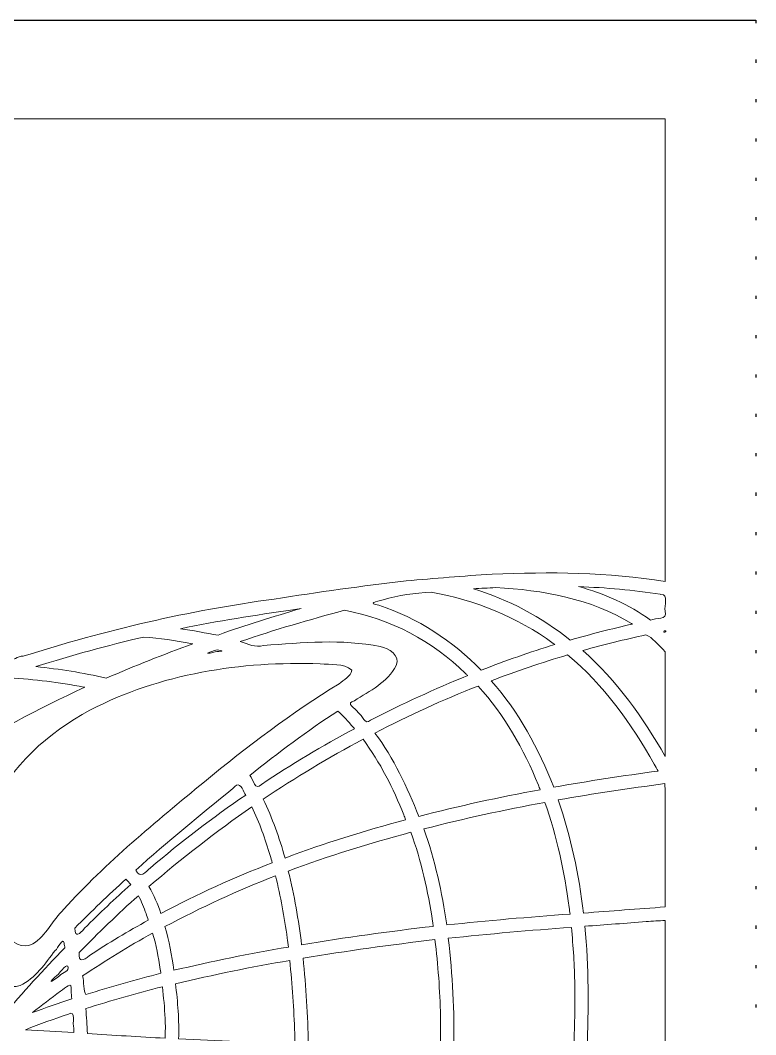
# Model space of a CAD drawing. Header units: millimetres. Extents: x -143 to 122, y -77 to 97.
# Drawn here: x -74.5 to -10.3, y 8.5 to 97.1 of the extents above; entities that cross this region are included whole.
import ezdxf
from ezdxf.lldxf.tags import DXFTag

# ---------------------------------------------------------------- set-up
doc = ezdxf.new("R2010")
doc.units = ezdxf.units.MM
doc.header["$MEASUREMENT"] = 0
doc.layers.add('Capa 1', color=7, linetype='Continuous')
tags = doc.linetypes.add('New Line1', pattern=[43299213.0, 3330708.7, -39968504.3]).pattern_tags.tags
tags[6:7] = [DXFTag(74, 4), DXFTag(75, 0), DXFTag(340, '0'), DXFTag(46, 1.0), DXFTag(50, 0.0), DXFTag(44, 0.0), DXFTag(45, 0.0)]
tags[4:5] = [DXFTag(74, 4), DXFTag(75, 0), DXFTag(340, '0'), DXFTag(46, 1.0), DXFTag(50, 0.0), DXFTag(44, 0.0), DXFTag(45, 0.0)]
tags = doc.linetypes.add('New Line10', pattern=[43299213.0, 3330708.7, -39968504.3]).pattern_tags.tags
tags[6:7] = [DXFTag(74, 4), DXFTag(75, 0), DXFTag(340, '0'), DXFTag(46, 1.0), DXFTag(50, 0.0), DXFTag(44, 0.0), DXFTag(45, 0.0)]
tags[4:5] = [DXFTag(74, 4), DXFTag(75, 0), DXFTag(340, '0'), DXFTag(46, 1.0), DXFTag(50, 0.0), DXFTag(44, 0.0), DXFTag(45, 0.0)]
tags = doc.linetypes.add('New Line11', pattern=[43299213.0, 3330708.7, -39968504.3]).pattern_tags.tags
tags[6:7] = [DXFTag(74, 4), DXFTag(75, 0), DXFTag(340, '0'), DXFTag(46, 1.0), DXFTag(50, 0.0), DXFTag(44, 0.0), DXFTag(45, 0.0)]
tags[4:5] = [DXFTag(74, 4), DXFTag(75, 0), DXFTag(340, '0'), DXFTag(46, 1.0), DXFTag(50, 0.0), DXFTag(44, 0.0), DXFTag(45, 0.0)]
tags = doc.linetypes.add('New Line12', pattern=[43299213.0, 3330708.7, -39968504.3]).pattern_tags.tags
tags[6:7] = [DXFTag(74, 4), DXFTag(75, 0), DXFTag(340, '0'), DXFTag(46, 1.0), DXFTag(50, 0.0), DXFTag(44, 0.0), DXFTag(45, 0.0)]
tags[4:5] = [DXFTag(74, 4), DXFTag(75, 0), DXFTag(340, '0'), DXFTag(46, 1.0), DXFTag(50, 0.0), DXFTag(44, 0.0), DXFTag(45, 0.0)]
tags = doc.linetypes.add('New Line13', pattern=[43299213.0, 3330708.7, -39968504.3]).pattern_tags.tags
tags[6:7] = [DXFTag(74, 4), DXFTag(75, 0), DXFTag(340, '0'), DXFTag(46, 1.0), DXFTag(50, 0.0), DXFTag(44, 0.0), DXFTag(45, 0.0)]
tags[4:5] = [DXFTag(74, 4), DXFTag(75, 0), DXFTag(340, '0'), DXFTag(46, 1.0), DXFTag(50, 0.0), DXFTag(44, 0.0), DXFTag(45, 0.0)]
tags = doc.linetypes.add('New Line14', pattern=[43299213.0, 3330708.7, -39968504.3]).pattern_tags.tags
tags[6:7] = [DXFTag(74, 4), DXFTag(75, 0), DXFTag(340, '0'), DXFTag(46, 1.0), DXFTag(50, 0.0), DXFTag(44, 0.0), DXFTag(45, 0.0)]
tags[4:5] = [DXFTag(74, 4), DXFTag(75, 0), DXFTag(340, '0'), DXFTag(46, 1.0), DXFTag(50, 0.0), DXFTag(44, 0.0), DXFTag(45, 0.0)]
tags = doc.linetypes.add('New Line15', pattern=[43299213.0, 3330708.7, -39968504.3]).pattern_tags.tags
tags[6:7] = [DXFTag(74, 4), DXFTag(75, 0), DXFTag(340, '0'), DXFTag(46, 1.0), DXFTag(50, 0.0), DXFTag(44, 0.0), DXFTag(45, 0.0)]
tags[4:5] = [DXFTag(74, 4), DXFTag(75, 0), DXFTag(340, '0'), DXFTag(46, 1.0), DXFTag(50, 0.0), DXFTag(44, 0.0), DXFTag(45, 0.0)]
tags = doc.linetypes.add('New Line16', pattern=[43299213.0, 3330708.7, -39968504.3]).pattern_tags.tags
tags[6:7] = [DXFTag(74, 4), DXFTag(75, 0), DXFTag(340, '0'), DXFTag(46, 1.0), DXFTag(50, 0.0), DXFTag(44, 0.0), DXFTag(45, 0.0)]
tags[4:5] = [DXFTag(74, 4), DXFTag(75, 0), DXFTag(340, '0'), DXFTag(46, 1.0), DXFTag(50, 0.0), DXFTag(44, 0.0), DXFTag(45, 0.0)]
tags = doc.linetypes.add('New Line17', pattern=[43299213.0, 3330708.7, -39968504.3]).pattern_tags.tags
tags[6:7] = [DXFTag(74, 4), DXFTag(75, 0), DXFTag(340, '0'), DXFTag(46, 1.0), DXFTag(50, 0.0), DXFTag(44, 0.0), DXFTag(45, 0.0)]
tags[4:5] = [DXFTag(74, 4), DXFTag(75, 0), DXFTag(340, '0'), DXFTag(46, 1.0), DXFTag(50, 0.0), DXFTag(44, 0.0), DXFTag(45, 0.0)]
tags = doc.linetypes.add('New Line18', pattern=[43299213.0, 3330708.7, -39968504.3]).pattern_tags.tags
tags[6:7] = [DXFTag(74, 4), DXFTag(75, 0), DXFTag(340, '0'), DXFTag(46, 1.0), DXFTag(50, 0.0), DXFTag(44, 0.0), DXFTag(45, 0.0)]
tags[4:5] = [DXFTag(74, 4), DXFTag(75, 0), DXFTag(340, '0'), DXFTag(46, 1.0), DXFTag(50, 0.0), DXFTag(44, 0.0), DXFTag(45, 0.0)]
tags = doc.linetypes.add('New Line19', pattern=[43299213.0, 3330708.7, -39968504.3]).pattern_tags.tags
tags[6:7] = [DXFTag(74, 4), DXFTag(75, 0), DXFTag(340, '0'), DXFTag(46, 1.0), DXFTag(50, 0.0), DXFTag(44, 0.0), DXFTag(45, 0.0)]
tags[4:5] = [DXFTag(74, 4), DXFTag(75, 0), DXFTag(340, '0'), DXFTag(46, 1.0), DXFTag(50, 0.0), DXFTag(44, 0.0), DXFTag(45, 0.0)]
tags = doc.linetypes.add('New Line2', pattern=[43299213.0, 3330708.7, -39968504.3]).pattern_tags.tags
tags[6:7] = [DXFTag(74, 4), DXFTag(75, 0), DXFTag(340, '0'), DXFTag(46, 1.0), DXFTag(50, 0.0), DXFTag(44, 0.0), DXFTag(45, 0.0)]
tags[4:5] = [DXFTag(74, 4), DXFTag(75, 0), DXFTag(340, '0'), DXFTag(46, 1.0), DXFTag(50, 0.0), DXFTag(44, 0.0), DXFTag(45, 0.0)]
tags = doc.linetypes.add('New Line20', pattern=[43299213.0, 3330708.7, -39968504.3]).pattern_tags.tags
tags[6:7] = [DXFTag(74, 4), DXFTag(75, 0), DXFTag(340, '0'), DXFTag(46, 1.0), DXFTag(50, 0.0), DXFTag(44, 0.0), DXFTag(45, 0.0)]
tags[4:5] = [DXFTag(74, 4), DXFTag(75, 0), DXFTag(340, '0'), DXFTag(46, 1.0), DXFTag(50, 0.0), DXFTag(44, 0.0), DXFTag(45, 0.0)]
tags = doc.linetypes.add('New Line21', pattern=[43299213.0, 3330708.7, -39968504.3]).pattern_tags.tags
tags[6:7] = [DXFTag(74, 4), DXFTag(75, 0), DXFTag(340, '0'), DXFTag(46, 1.0), DXFTag(50, 0.0), DXFTag(44, 0.0), DXFTag(45, 0.0)]
tags[4:5] = [DXFTag(74, 4), DXFTag(75, 0), DXFTag(340, '0'), DXFTag(46, 1.0), DXFTag(50, 0.0), DXFTag(44, 0.0), DXFTag(45, 0.0)]
tags = doc.linetypes.add('New Line22', pattern=[43299213.0, 3330708.7, -39968504.3]).pattern_tags.tags
tags[6:7] = [DXFTag(74, 4), DXFTag(75, 0), DXFTag(340, '0'), DXFTag(46, 1.0), DXFTag(50, 0.0), DXFTag(44, 0.0), DXFTag(45, 0.0)]
tags[4:5] = [DXFTag(74, 4), DXFTag(75, 0), DXFTag(340, '0'), DXFTag(46, 1.0), DXFTag(50, 0.0), DXFTag(44, 0.0), DXFTag(45, 0.0)]
tags = doc.linetypes.add('New Line23', pattern=[43299213.0, 3330708.7, -39968504.3]).pattern_tags.tags
tags[6:7] = [DXFTag(74, 4), DXFTag(75, 0), DXFTag(340, '0'), DXFTag(46, 1.0), DXFTag(50, 0.0), DXFTag(44, 0.0), DXFTag(45, 0.0)]
tags[4:5] = [DXFTag(74, 4), DXFTag(75, 0), DXFTag(340, '0'), DXFTag(46, 1.0), DXFTag(50, 0.0), DXFTag(44, 0.0), DXFTag(45, 0.0)]
tags = doc.linetypes.add('New Line24', pattern=[43299213.0, 3330708.7, -39968504.3]).pattern_tags.tags
tags[6:7] = [DXFTag(74, 4), DXFTag(75, 0), DXFTag(340, '0'), DXFTag(46, 1.0), DXFTag(50, 0.0), DXFTag(44, 0.0), DXFTag(45, 0.0)]
tags[4:5] = [DXFTag(74, 4), DXFTag(75, 0), DXFTag(340, '0'), DXFTag(46, 1.0), DXFTag(50, 0.0), DXFTag(44, 0.0), DXFTag(45, 0.0)]
tags = doc.linetypes.add('New Line25', pattern=[43299213.0, 3330708.7, -39968504.3]).pattern_tags.tags
tags[6:7] = [DXFTag(74, 4), DXFTag(75, 0), DXFTag(340, '0'), DXFTag(46, 1.0), DXFTag(50, 0.0), DXFTag(44, 0.0), DXFTag(45, 0.0)]
tags[4:5] = [DXFTag(74, 4), DXFTag(75, 0), DXFTag(340, '0'), DXFTag(46, 1.0), DXFTag(50, 0.0), DXFTag(44, 0.0), DXFTag(45, 0.0)]
tags = doc.linetypes.add('New Line26', pattern=[43299213.0, 3330708.7, -39968504.3]).pattern_tags.tags
tags[6:7] = [DXFTag(74, 4), DXFTag(75, 0), DXFTag(340, '0'), DXFTag(46, 1.0), DXFTag(50, 0.0), DXFTag(44, 0.0), DXFTag(45, 0.0)]
tags[4:5] = [DXFTag(74, 4), DXFTag(75, 0), DXFTag(340, '0'), DXFTag(46, 1.0), DXFTag(50, 0.0), DXFTag(44, 0.0), DXFTag(45, 0.0)]
tags = doc.linetypes.add('New Line3', pattern=[43299213.0, 3330708.7, -39968504.3]).pattern_tags.tags
tags[6:7] = [DXFTag(74, 4), DXFTag(75, 0), DXFTag(340, '0'), DXFTag(46, 1.0), DXFTag(50, 0.0), DXFTag(44, 0.0), DXFTag(45, 0.0)]
tags[4:5] = [DXFTag(74, 4), DXFTag(75, 0), DXFTag(340, '0'), DXFTag(46, 1.0), DXFTag(50, 0.0), DXFTag(44, 0.0), DXFTag(45, 0.0)]
tags = doc.linetypes.add('New Line4', pattern=[43299213.0, 3330708.7, -39968504.3]).pattern_tags.tags
tags[6:7] = [DXFTag(74, 4), DXFTag(75, 0), DXFTag(340, '0'), DXFTag(46, 1.0), DXFTag(50, 0.0), DXFTag(44, 0.0), DXFTag(45, 0.0)]
tags[4:5] = [DXFTag(74, 4), DXFTag(75, 0), DXFTag(340, '0'), DXFTag(46, 1.0), DXFTag(50, 0.0), DXFTag(44, 0.0), DXFTag(45, 0.0)]
tags = doc.linetypes.add('New Line5', pattern=[43299213.0, 3330708.7, -39968504.3]).pattern_tags.tags
tags[6:7] = [DXFTag(74, 4), DXFTag(75, 0), DXFTag(340, '0'), DXFTag(46, 1.0), DXFTag(50, 0.0), DXFTag(44, 0.0), DXFTag(45, 0.0)]
tags[4:5] = [DXFTag(74, 4), DXFTag(75, 0), DXFTag(340, '0'), DXFTag(46, 1.0), DXFTag(50, 0.0), DXFTag(44, 0.0), DXFTag(45, 0.0)]
tags = doc.linetypes.add('New Line6', pattern=[43299213.0, 3330708.7, -39968504.3]).pattern_tags.tags
tags[6:7] = [DXFTag(74, 4), DXFTag(75, 0), DXFTag(340, '0'), DXFTag(46, 1.0), DXFTag(50, 0.0), DXFTag(44, 0.0), DXFTag(45, 0.0)]
tags[4:5] = [DXFTag(74, 4), DXFTag(75, 0), DXFTag(340, '0'), DXFTag(46, 1.0), DXFTag(50, 0.0), DXFTag(44, 0.0), DXFTag(45, 0.0)]
tags = doc.linetypes.add('New Line7', pattern=[43299213.0, 3330708.7, -39968504.3]).pattern_tags.tags
tags[6:7] = [DXFTag(74, 4), DXFTag(75, 0), DXFTag(340, '0'), DXFTag(46, 1.0), DXFTag(50, 0.0), DXFTag(44, 0.0), DXFTag(45, 0.0)]
tags[4:5] = [DXFTag(74, 4), DXFTag(75, 0), DXFTag(340, '0'), DXFTag(46, 1.0), DXFTag(50, 0.0), DXFTag(44, 0.0), DXFTag(45, 0.0)]
tags = doc.linetypes.add('New Line8', pattern=[43299213.0, 3330708.7, -39968504.3]).pattern_tags.tags
tags[6:7] = [DXFTag(74, 4), DXFTag(75, 0), DXFTag(340, '0'), DXFTag(46, 1.0), DXFTag(50, 0.0), DXFTag(44, 0.0), DXFTag(45, 0.0)]
tags[4:5] = [DXFTag(74, 4), DXFTag(75, 0), DXFTag(340, '0'), DXFTag(46, 1.0), DXFTag(50, 0.0), DXFTag(44, 0.0), DXFTag(45, 0.0)]
tags = doc.linetypes.add('New Line9', pattern=[43299213.0, 3330708.7, -39968504.3]).pattern_tags.tags
tags[6:7] = [DXFTag(74, 4), DXFTag(75, 0), DXFTag(340, '0'), DXFTag(46, 1.0), DXFTag(50, 0.0), DXFTag(44, 0.0), DXFTag(45, 0.0)]
tags[4:5] = [DXFTag(74, 4), DXFTag(75, 0), DXFTag(340, '0'), DXFTag(46, 1.0), DXFTag(50, 0.0), DXFTag(44, 0.0), DXFTag(45, 0.0)]

msp = doc.modelspace()

# ---------------------------------------------------------------- linework, layer by layer
at = {"layer": 'Capa 1', "lineweight": 25}
msp.add_open_spline([(-10.3061, -77.448), (-10.3061, -77.448), (-142.7504, -77.448), (-142.7504, -77.448), (-142.7504, -77.448), (-142.7504, -77.448), (-142.7504, 97.0935), (-142.7504, 97.0935), (-142.7504, 97.0935), (-142.7504, 97.0935), (-10.3061, 97.0935), (-10.3061, 97.0935)], degree=3, knots=[0, 0, 0, 0, 0.25, 0.25, 0.25, 0.25, 0.5, 0.5, 0.5, 0.5, 1, 1, 1, 1], dxfattribs=at)
at = {"layer": 'Capa 1', "linetype": 'New Line1', "lineweight": 25}
msp.add_open_spline([(-10.3061, 97.0935), (-10.3061, 97.0935), (-10.3061, 97.004), (-10.3061, 96.8291)], degree=3, dxfattribs=at)
at = {"layer": 'Capa 1', "linetype": 'New Line2', "lineweight": 25}
msp.add_open_spline([(-10.3061, 93.6568), (-10.3061, 93.5702), (-10.3061, 93.4822), (-10.3061, 93.3925)], degree=3, dxfattribs=at)
at = {"layer": 'Capa 1', "linetype": 'New Line3', "lineweight": 25}
msp.add_open_spline([(-10.3061, 90.2201), (-10.3061, 90.1328), (-10.3061, 90.0447), (-10.3061, 89.9559)], degree=3, dxfattribs=at)
at = {"layer": 'Capa 1', "lineweight": 9}
for points, knots in [([(-109.3789, 88.4966), (-106.8842, 85.7386), (-105.5904, 82.1471), (-104.3821, 78.6706), (-104.3821, 78.6706), (-102.5684, 73.2988), (-101.441, 67.73), (-100.3284, 62.1802), (-100.3284, 62.1802), (-98.6145, 54.8566), (-95.1989, 47.9043), (-90.1763, 42.2874), (-90.1763, 42.2874), (-88.4337, 40.4407), (-86.533, 38.5446), (-83.9914, 37.971), (-83.9914, 37.971), (-81.6506, 38.983), (-79.2407, 39.873), (-76.8447, 40.7316), (-76.8447, 40.7316), (-76.5379, 41.104), (-75.9928, 40.8349), (-75.6149, 41.1186), (-75.6149, 41.1186), (-75.1116, 41.1831), (-74.7441, 41.6122), (-74.232, 41.5693), (-74.232, 41.5693), (-67.0903, 43.8508), (-59.7651, 45.5552), (-52.3343, 46.5653), (-52.3343, 46.5653), (-48.5086, 47.1627), (-44.6479, 47.7006), (-40.819, 48.1535), (-40.819, 48.1535), (-38.335, 48.3404), (-35.8174, 48.5935), (-33.3197, 48.7297), (-33.3197, 48.7297), (-28.2844, 48.941), (-23.1905, 48.9178), (-18.2007, 48.0847), (-18.2007, 48.0847), (-18.2007, 61.5553), (-18.2007, 75.0259), (-18.2007, 88.4965), (-18.2007, 88.4965), (-48.5934, 88.4965), (-78.9861, 88.4965), (-109.3788, 88.4965), (-109.3788, 88.4965), (-109.3788, 88.4965), (-109.3789, 88.4966), (-109.3789, 88.4966)], [0, 0, 0, 0, 0.0666667, 0.0666667, 0.0666667, 0.0666667, 0.1333333, 0.1333333, 0.1333333, 0.1333333, 0.2, 0.2, 0.2, 0.2, 0.2666667, 0.2666667, 0.2666667, 0.2666667, 0.3333333, 0.3333333, 0.3333333, 0.3333333, 0.4, 0.4, 0.4, 0.4, 0.4666667, 0.4666667, 0.4666667, 0.4666667, 0.5333333, 0.5333333, 0.5333333, 0.5333333, 0.6, 0.6, 0.6, 0.6, 0.6666667, 0.6666667, 0.6666667, 0.6666667, 0.7333333, 0.7333333, 0.7333333, 0.7333333, 0.8, 0.8, 0.8, 0.8, 0.8666667, 0.8666667, 0.8666667, 0.8666667, 1, 1, 1, 1]), ([(-27.9705, 42.6839), (-31.1133, 44.9957), (-34.7878, 46.4589), (-38.6346, 47.1645), (-38.6346, 47.1645), (-40.0549, 47.0616), (-41.4688, 46.9217), (-42.8314, 46.4851), (-42.8314, 46.4851), (-43.4463, 46.3364), (-44.2074, 46.2061), (-43.2071, 46.025), (-43.2071, 46.025), (-39.8123, 44.9048), (-36.7433, 42.9163), (-34.2658, 40.3447), (-34.2658, 40.3447), (-32.1586, 41.1796), (-30.0144, 41.9188), (-27.8501, 42.5893), (-27.8501, 42.5893), (-27.8501, 42.5893), (-27.9267, 42.6495), (-27.9267, 42.6495), (-27.9267, 42.6495), (-27.9267, 42.6495), (-27.9705, 42.6839), (-27.9705, 42.6839)], [0, 0, 0, 0, 0.125, 0.125, 0.125, 0.125, 0.25, 0.25, 0.25, 0.25, 0.375, 0.375, 0.375, 0.375, 0.5, 0.5, 0.5, 0.5, 0.625, 0.625, 0.625, 0.625, 0.75, 0.75, 0.75, 0.75, 1, 1, 1, 1]), ([(-21.1506, 44.4297), (-24.6895, 46.5911), (-28.9087, 47.3533), (-33.0128, 47.5635), (-33.0128, 47.5635), (-33.6568, 47.5269), (-34.3013, 47.4972), (-34.9451, 47.457), (-34.9451, 47.457), (-31.8928, 46.5175), (-29.0044, 44.9942), (-26.4912, 42.9849), (-26.4912, 42.9849), (-24.6939, 43.4925), (-22.8861, 43.9665), (-21.0645, 44.3781), (-21.0645, 44.3781), (-21.0645, 44.3781), (-21.148, 44.4282), (-21.148, 44.4282), (-21.148, 44.4282), (-21.148, 44.4282), (-21.1506, 44.4298), (-21.1506, 44.4298), (-21.1506, 44.4298), (-21.1506, 44.4298), (-21.1506, 44.4297), (-21.1506, 44.4297)], [0, 0, 0, 0, 0.125, 0.125, 0.125, 0.125, 0.25, 0.25, 0.25, 0.25, 0.375, 0.375, 0.375, 0.375, 0.5, 0.5, 0.5, 0.5, 0.625, 0.625, 0.625, 0.625, 0.75, 0.75, 0.75, 0.75, 1, 1, 1, 1]), ([(-18.6308, 46.9753), (-20.9913, 47.3628), (-23.3796, 47.5573), (-25.7689, 47.6461), (-25.7689, 47.6461), (-23.5305, 47.0412), (-21.3509, 46.1069), (-19.4908, 44.7221), (-19.4908, 44.7221), (-19.0178, 44.9453), (-17.975, 44.7087), (-18.2008, 45.493), (-18.2008, 45.493), (-18.345, 45.9711), (-17.8474, 46.9965), (-18.5856, 46.9681), (-18.5856, 46.9681), (-18.5856, 46.9681), (-18.6308, 46.9753), (-18.6308, 46.9753)], [0, 0, 0, 0, 0.1666667, 0.1666667, 0.1666667, 0.1666667, 0.3333333, 0.3333333, 0.3333333, 0.3333333, 0.5, 0.5, 0.5, 0.5, 0.6666667, 0.6666667, 0.6666667, 0.6666667, 1, 1, 1, 1]), ([(-50.7177, 45.6337), (-53.9949, 45.1371), (-57.2782, 44.6639), (-60.5218, 43.9739), (-60.5218, 43.9739), (-59.4181, 43.8411), (-58.3032, 43.5524), (-57.2223, 43.4221), (-57.2223, 43.4221), (-54.8443, 44.2979), (-52.4127, 45.0155), (-49.9867, 45.7455), (-49.9867, 45.7455), (-50.2304, 45.7082), (-50.474, 45.671), (-50.7177, 45.6337)], [0, 0, 0, 0, 0.2, 0.2, 0.2, 0.2, 0.4, 0.4, 0.4, 0.4, 0.6, 0.6, 0.6, 0.6, 1, 1, 1, 1]), ([(-35.6246, 40.0609), (-38.5244, 42.8923), (-42.2011, 44.8507), (-46.1941, 45.5822), (-46.1941, 45.5822), (-49.2512, 44.7553), (-52.2998, 43.8812), (-55.293, 42.8474), (-55.293, 42.8474), (-54.6221, 42.6448), (-53.9842, 42.2942), (-53.2706, 42.5014), (-53.2706, 42.5014), (-49.8857, 42.7618), (-46.427, 43.0885), (-43.0722, 42.4088), (-43.0722, 42.4088), (-42.327, 42.2945), (-41.3091, 41.6413), (-41.6876, 40.7662), (-41.6876, 40.7662), (-42.411, 39.2946), (-44.0087, 38.5355), (-45.3318, 37.6893), (-45.3318, 37.6893), (-46.171, 37.474), (-45.2481, 37.034), (-45.0154, 36.6642), (-45.0154, 36.6642), (-44.6395, 36.4343), (-44.4222, 35.5103), (-43.9215, 35.9743), (-43.9215, 35.9743), (-41.1588, 37.4126), (-38.3299, 38.7139), (-35.444, 39.8804), (-35.444, 39.8804), (-35.5042, 39.9406), (-35.5644, 40.0008), (-35.6246, 40.061), (-35.6246, 40.061), (-35.6246, 40.061), (-35.6246, 40.0609), (-35.6246, 40.0609)], [0, 0, 0, 0, 0.0833333, 0.0833333, 0.0833333, 0.0833333, 0.1666667, 0.1666667, 0.1666667, 0.1666667, 0.25, 0.25, 0.25, 0.25, 0.3333333, 0.3333333, 0.3333333, 0.3333333, 0.4166667, 0.4166667, 0.4166667, 0.4166667, 0.5, 0.5, 0.5, 0.5, 0.5833333, 0.5833333, 0.5833333, 0.5833333, 0.6666667, 0.6666667, 0.6666667, 0.6666667, 0.75, 0.75, 0.75, 0.75, 0.8333333, 0.8333333, 0.8333333, 0.8333333, 1, 1, 1, 1]), ([(-18.3642, 42.1335), (-18.8396, 42.5765), (-19.3076, 43.208), (-19.8869, 43.4365), (-19.8869, 43.4365), (-21.7288, 43.0257), (-23.5641, 42.5816), (-25.3819, 42.0733), (-25.3819, 42.0733), (-22.4404, 39.4545), (-20.1378, 36.2138), (-18.2008, 32.811), (-18.2008, 32.811), (-18.2008, 35.8554), (-18.2008, 38.8999), (-18.2008, 41.9443), (-18.2008, 41.9443), (-18.2553, 42.0074), (-18.3097, 42.0704), (-18.3642, 42.1335)], [0, 0, 0, 0, 0.1666667, 0.1666667, 0.1666667, 0.1666667, 0.3333333, 0.3333333, 0.3333333, 0.3333333, 0.5, 0.5, 0.5, 0.5, 0.6666667, 0.6666667, 0.6666667, 0.6666667, 1, 1, 1, 1]), ([(-59.6016, 42.6753), (-60.9597, 42.9075), (-62.3348, 43.1742), (-63.704, 43.2462), (-63.704, 43.2462), (-66.8765, 42.5026), (-70.0229, 41.6468), (-73.1295, 40.6629), (-73.1295, 40.6629), (-71.0731, 40.4517), (-69.0251, 40.1321), (-67.0148, 39.6481), (-67.0148, 39.6481), (-64.5105, 40.7143), (-61.9989, 41.7333), (-59.4295, 42.6409), (-59.4295, 42.6409), (-59.4295, 42.6409), (-59.525, 42.66), (-59.525, 42.66), (-59.525, 42.66), (-59.525, 42.66), (-59.6015, 42.6753), (-59.6015, 42.6753), (-59.6015, 42.6753), (-59.6015, 42.6753), (-59.6016, 42.6753), (-59.6016, 42.6753)], [0, 0, 0, 0, 0.125, 0.125, 0.125, 0.125, 0.25, 0.25, 0.25, 0.25, 0.375, 0.375, 0.375, 0.375, 0.5, 0.5, 0.5, 0.5, 0.625, 0.625, 0.625, 0.625, 0.75, 0.75, 0.75, 0.75, 1, 1, 1, 1]), ([(-57.314, 42.1421), (-57.9431, 41.9218), (-58.6728, 41.6921), (-57.6176, 41.9138), (-57.6176, 41.9138), (-57.3957, 42.0226), (-56.3239, 41.9543), (-57.314, 42.1421)], [0, 0, 0, 0, 0.3333333, 0.3333333, 0.3333333, 0.3333333, 1, 1, 1, 1]), ([(-19.1726, 32.1488), (-21.1585, 35.6936), (-23.5706, 39.0631), (-26.7235, 41.6863), (-26.7235, 41.6863), (-28.9769, 41.0119), (-31.208, 40.2638), (-33.4058, 39.4245), (-33.4058, 39.4245), (-30.9681, 36.749), (-29.2526, 33.485), (-27.9361, 30.1364), (-27.9361, 30.1364), (-24.9091, 30.6585), (-21.8751, 31.1446), (-18.8286, 31.5382), (-18.8286, 31.5382), (-18.9433, 31.7417), (-19.0579, 31.9453), (-19.1726, 32.1488)], [0, 0, 0, 0, 0.1666667, 0.1666667, 0.1666667, 0.1666667, 0.3333333, 0.3333333, 0.3333333, 0.3333333, 0.5, 0.5, 0.5, 0.5, 0.6666667, 0.6666667, 0.6666667, 0.6666667, 1, 1, 1, 1]), ([(-45.549, 40.3533), (-46.2857, 40.9963), (-47.409, 40.8037), (-48.3238, 40.9093), (-48.3238, 40.9093), (-55.2074, 41.1465), (-62.2976, 40.0525), (-68.4332, 36.8491), (-68.4332, 36.8491), (-72.0571, 34.8969), (-75.362, 31.9741), (-77.0751, 28.1508), (-77.0751, 28.1508), (-78.4628, 24.6772), (-78.0095, 20.3877), (-75.8214, 17.3487), (-75.8214, 17.3487), (-75.2898, 16.6163), (-74.301, 15.9272), (-73.396, 16.4622), (-73.396, 16.4622), (-72.2159, 17.1702), (-71.6966, 18.555), (-70.7034, 19.4713), (-70.7034, 19.4713), (-66.9896, 23.588), (-62.6809, 27.0843), (-58.4247, 30.6168), (-58.4247, 30.6168), (-54.678, 33.691), (-50.7755, 36.6378), (-46.6728, 39.1701), (-46.6728, 39.1701), (-46.243, 39.4756), (-45.6749, 39.8088), (-45.549, 40.3532), (-45.549, 40.3532), (-45.549, 40.3532), (-45.549, 40.3533), (-45.549, 40.3533)], [0, 0, 0, 0, 0.0909091, 0.0909091, 0.0909091, 0.0909091, 0.1818182, 0.1818182, 0.1818182, 0.1818182, 0.2727273, 0.2727273, 0.2727273, 0.2727273, 0.3636364, 0.3636364, 0.3636364, 0.3636364, 0.4545455, 0.4545455, 0.4545455, 0.4545455, 0.5454545, 0.5454545, 0.5454545, 0.5454545, 0.6363636, 0.6363636, 0.6363636, 0.6363636, 0.7272727, 0.7272727, 0.7272727, 0.7272727, 0.8181818, 0.8181818, 0.8181818, 0.8181818, 1, 1, 1, 1]), ([(-68.9671, 38.874), (-71.1041, 39.2964), (-73.273, 39.5283), (-75.443, 39.6996), (-75.443, 39.6996), (-78.74, 37.7958), (-82.0157, 35.8005), (-85.1697, 33.7053), (-85.1697, 33.7053), (-83.5865, 33.4403), (-82.0156, 33.0164), (-80.5514, 32.3723), (-80.5514, 32.3723), (-76.888, 34.9143), (-72.9197, 37.0025), (-68.8639, 38.8568), (-68.8639, 38.8568), (-68.8639, 38.8568), (-68.96, 38.8728), (-68.96, 38.8728), (-68.96, 38.8728), (-68.96, 38.8728), (-68.9671, 38.8739), (-68.9671, 38.8739), (-68.9671, 38.8739), (-68.9671, 38.8739), (-68.9671, 38.874), (-68.9671, 38.874)], [0, 0, 0, 0, 0.125, 0.125, 0.125, 0.125, 0.25, 0.25, 0.25, 0.25, 0.375, 0.375, 0.375, 0.375, 0.5, 0.5, 0.5, 0.5, 0.625, 0.625, 0.625, 0.625, 0.75, 0.75, 0.75, 0.75, 1, 1, 1, 1]), ([(-29.2777, 30.317), (-30.5382, 33.4505), (-32.246, 36.4505), (-34.5324, 38.9687), (-34.5324, 38.9687), (-37.5852, 37.7756), (-40.6101, 36.3851), (-43.5367, 34.8665), (-43.5367, 34.8665), (-41.9071, 32.6585), (-40.7151, 30.1157), (-39.7183, 27.5908), (-39.7183, 27.5908), (-36.2153, 28.4903), (-32.6809, 29.2636), (-29.123, 29.9128), (-29.123, 29.9128), (-29.1746, 30.0475), (-29.2262, 30.1823), (-29.2778, 30.317), (-29.2778, 30.317), (-29.2778, 30.317), (-29.2777, 30.317), (-29.2777, 30.317)], [0, 0, 0, 0, 0.1428571, 0.1428571, 0.1428571, 0.1428571, 0.2857143, 0.2857143, 0.2857143, 0.2857143, 0.4285714, 0.4285714, 0.4285714, 0.4285714, 0.5714286, 0.5714286, 0.5714286, 0.5714286, 0.7142857, 0.7142857, 0.7142857, 0.7142857, 1, 1, 1, 1]), ([(-45.4459, 35.3824), (-45.8657, 35.8696), (-46.3047, 36.3404), (-46.7703, 36.7842), (-46.7703, 36.7842), (-49.4374, 35.0969), (-51.9661, 33.1144), (-54.476, 31.1683), (-54.476, 31.1683), (-54.1359, 30.8288), (-54.005, 29.7328), (-53.4509, 30.3798), (-53.4509, 30.3798), (-50.8346, 32.1333), (-48.1118, 33.7501), (-45.3341, 35.2447), (-45.3341, 35.2447), (-45.3341, 35.2447), (-45.3955, 35.3203), (-45.3955, 35.3203), (-45.3955, 35.3203), (-45.3955, 35.3203), (-45.4459, 35.3823), (-45.4459, 35.3823), (-45.4459, 35.3823), (-45.4459, 35.3823), (-45.4459, 35.3824), (-45.4459, 35.3824)], [0, 0, 0, 0, 0.125, 0.125, 0.125, 0.125, 0.25, 0.25, 0.25, 0.25, 0.375, 0.375, 0.375, 0.375, 0.5, 0.5, 0.5, 0.5, 0.625, 0.625, 0.625, 0.625, 0.75, 0.75, 0.75, 0.75, 1, 1, 1, 1]), ([(-41.0254, 27.7111), (-41.9382, 30.0217), (-43.0923, 32.3171), (-44.5772, 34.316), (-44.5772, 34.316), (-47.5741, 32.7259), (-50.485, 30.9605), (-53.2977, 29.0957), (-53.2977, 29.0957), (-52.4945, 27.4476), (-51.8814, 25.7218), (-51.3885, 23.9528), (-51.3885, 23.9528), (-47.9421, 25.2549), (-44.4148, 26.3272), (-40.862, 27.2982), (-40.862, 27.2982), (-40.9165, 27.4358), (-40.9709, 27.5734), (-41.0254, 27.711), (-41.0254, 27.711), (-41.0254, 27.711), (-41.0254, 27.7111), (-41.0254, 27.7111)], [0, 0, 0, 0, 0.1428571, 0.1428571, 0.1428571, 0.1428571, 0.2857143, 0.2857143, 0.2857143, 0.2857143, 0.4285714, 0.4285714, 0.4285714, 0.4285714, 0.5714286, 0.5714286, 0.5714286, 0.5714286, 0.7142857, 0.7142857, 0.7142857, 0.7142857, 1, 1, 1, 1]), ([(-54.949, 29.6719), (-55.1957, 30.216), (-55.4691, 30.6792), (-55.9352, 30.0087), (-55.9352, 30.0087), (-58.8165, 27.7028), (-61.6603, 25.3483), (-64.4177, 22.895), (-64.4177, 22.895), (-64.0434, 22.0872), (-63.5757, 22.722), (-63.1272, 23.1083), (-63.1272, 23.1083), (-60.4635, 25.355), (-57.6975, 27.486), (-54.82, 29.4483), (-54.82, 29.4483), (-54.863, 29.5228), (-54.906, 29.5974), (-54.949, 29.6719)], [0, 0, 0, 0, 0.1666667, 0.1666667, 0.1666667, 0.1666667, 0.3333333, 0.3333333, 0.3333333, 0.3333333, 0.5, 0.5, 0.5, 0.5, 0.6666667, 0.6666667, 0.6666667, 0.6666667, 1, 1, 1, 1]), ([(-18.2352, 30.446), (-21.349, 30.0349), (-24.4575, 29.5744), (-27.5491, 29.0184), (-27.5491, 29.0184), (-26.4339, 25.8275), (-25.7409, 22.4987), (-25.3389, 19.1455), (-25.3389, 19.1455), (-22.9591, 19.3168), (-20.5814, 19.5175), (-18.2008, 19.6787), (-18.2008, 19.6787), (-18.2237, 23.2642), (-18.155, 26.8779), (-18.2352, 30.446)], [0, 0, 0, 0, 0.2, 0.2, 0.2, 0.2, 0.4, 0.4, 0.4, 0.4, 0.6, 0.6, 0.6, 0.6, 1, 1, 1, 1]), ([(-52.6785, 24.1593), (-53.1236, 25.6134), (-53.6208, 27.0562), (-54.2867, 28.4249), (-54.2867, 28.4249), (-57.3916, 26.2571), (-60.3977, 23.9366), (-63.2652, 21.4588), (-63.2652, 21.4588), (-62.8378, 20.7117), (-62.5034, 19.9161), (-62.216, 19.111), (-62.216, 19.111), (-59.0732, 20.7836), (-55.813, 22.2461), (-52.5065, 23.54), (-52.5065, 23.54), (-52.5638, 23.7464), (-52.6212, 23.9528), (-52.6785, 24.1592), (-52.6785, 24.1592), (-52.6785, 24.1592), (-52.6785, 24.1593), (-52.6785, 24.1593)], [0, 0, 0, 0, 0.1428571, 0.1428571, 0.1428571, 0.1428571, 0.2857143, 0.2857143, 0.2857143, 0.2857143, 0.4285714, 0.4285714, 0.4285714, 0.4285714, 0.5714286, 0.5714286, 0.5714286, 0.5714286, 0.7142857, 0.7142857, 0.7142857, 0.7142857, 1, 1, 1, 1]), ([(-26.5859, 19.6442), (-26.9861, 22.7567), (-27.6579, 25.8443), (-28.7101, 28.8033), (-28.7101, 28.8033), (-32.2563, 28.1552), (-35.7807, 27.3919), (-39.271, 26.4899), (-39.271, 26.4899), (-38.2974, 23.78), (-37.6858, 20.952), (-37.2758, 18.1048), (-37.2758, 18.1048), (-33.6926, 18.4865), (-30.1024, 18.7982), (-26.5085, 19.0594), (-26.5085, 19.0594), (-26.5343, 19.2543), (-26.5601, 19.4493), (-26.5859, 19.6442)], [0, 0, 0, 0, 0.1666667, 0.1666667, 0.1666667, 0.1666667, 0.3333333, 0.3333333, 0.3333333, 0.3333333, 0.5, 0.5, 0.5, 0.5, 0.6666667, 0.6666667, 0.6666667, 0.6666667, 1, 1, 1, 1]), ([(-38.5056, 18.423), (-38.9071, 21.0633), (-39.4878, 23.6863), (-40.4062, 26.1975), (-40.4062, 26.1975), (-44.0204, 25.23), (-47.599, 24.1266), (-51.1047, 22.8177), (-51.1047, 22.8177), (-50.5782, 20.6989), (-50.212, 18.5423), (-49.9437, 16.3762), (-49.9437, 16.3762), (-46.125, 17.0076), (-42.2904, 17.5417), (-38.4454, 17.9844), (-38.4454, 17.9844), (-38.4655, 18.1306), (-38.4855, 18.2768), (-38.5056, 18.423)], [0, 0, 0, 0, 0.1666667, 0.1666667, 0.1666667, 0.1666667, 0.3333333, 0.3333333, 0.3333333, 0.3333333, 0.5, 0.5, 0.5, 0.5, 0.6666667, 0.6666667, 0.6666667, 0.6666667, 1, 1, 1, 1]), ([(-51.1993, 16.961), (-51.4441, 18.7855), (-51.7734, 20.6001), (-52.2141, 22.3877), (-52.2141, 22.3877), (-55.5028, 21.1311), (-58.7425, 19.6208), (-61.872, 17.9673), (-61.872, 17.9673), (-61.5115, 16.7179), (-61.2759, 15.4348), (-61.0894, 14.1489), (-61.0894, 14.1489), (-57.7798, 14.9244), (-54.4491, 15.6161), (-51.0961, 16.1785), (-51.0961, 16.1785), (-51.1305, 16.4394), (-51.1649, 16.7002), (-51.1993, 16.9611), (-51.1993, 16.9611), (-51.1993, 16.9611), (-51.1993, 16.961), (-51.1993, 16.961)], [0, 0, 0, 0, 0.1428571, 0.1428571, 0.1428571, 0.1428571, 0.2857143, 0.2857143, 0.2857143, 0.2857143, 0.4285714, 0.4285714, 0.4285714, 0.4285714, 0.5714286, 0.5714286, 0.5714286, 0.5714286, 0.7142857, 0.7142857, 0.7142857, 0.7142857, 1, 1, 1, 1]), ([(-65.2777, 22.1125), (-66.8024, 20.7268), (-68.2914, 19.3021), (-69.7325, 17.8297), (-69.7325, 17.8297), (-69.7071, 16.9281), (-69.326, 17.2986), (-68.886, 17.8191), (-68.886, 17.8191), (-67.5741, 19.1281), (-66.2343, 20.4097), (-64.8477, 21.6395), (-64.8477, 21.6395), (-64.991, 21.7972), (-65.1344, 21.9548), (-65.2777, 22.1125)], [0, 0, 0, 0, 0.2, 0.2, 0.2, 0.2, 0.4, 0.4, 0.4, 0.4, 0.6, 0.6, 0.6, 0.6, 1, 1, 1, 1]), ([(-63.5232, 19.0938), (-63.7187, 19.6337), (-63.9024, 20.1506), (-64.1854, 20.659), (-64.1854, 20.659), (-65.98, 19.0843), (-67.6756, 17.4019), (-69.3541, 15.7054), (-69.3541, 15.7054), (-69.4117, 14.8113), (-69.0044, 14.9641), (-68.4515, 15.4424), (-68.4515, 15.4424), (-66.7943, 16.5391), (-65.0742, 17.565), (-63.3254, 18.5177), (-63.3254, 18.5177), (-63.3913, 18.7098), (-63.4573, 18.9018), (-63.5232, 19.0939), (-63.5232, 19.0939), (-63.5232, 19.0939), (-63.5232, 19.0938), (-63.5232, 19.0938)], [0, 0, 0, 0, 0.1428571, 0.1428571, 0.1428571, 0.1428571, 0.2857143, 0.2857143, 0.2857143, 0.2857143, 0.4285714, 0.4285714, 0.4285714, 0.4285714, 0.5714286, 0.5714286, 0.5714286, 0.5714286, 0.7142857, 0.7142857, 0.7142857, 0.7142857, 1, 1, 1, 1]), ([(-26.0957, 12.876), (-26.1201, 14.5537), (-26.2318, 16.229), (-26.3967, 17.8985), (-26.3967, 17.8985), (-29.9848, 17.6364), (-33.5694, 17.3262), (-37.1468, 16.9439), (-37.1468, 16.9439), (-36.7531, 13.7587), (-36.6111, 10.5457), (-36.648, 7.3376), (-36.648, 7.3376), (-33.1596, 7.2699), (-29.6708, 7.2318), (-26.1817, 7.2172), (-26.1817, 7.2172), (-26.1192, 9.1028), (-26.0716, 10.9894), (-26.0957, 12.8761), (-26.0957, 12.8761), (-26.0957, 12.8761), (-26.0957, 12.876), (-26.0957, 12.876)], [0, 0, 0, 0, 0.1428571, 0.1428571, 0.1428571, 0.1428571, 0.2857143, 0.2857143, 0.2857143, 0.2857143, 0.4285714, 0.4285714, 0.4285714, 0.4285714, 0.5714286, 0.5714286, 0.5714286, 0.5714286, 0.7142857, 0.7142857, 0.7142857, 0.7142857, 1, 1, 1, 1]), ([(-19.8606, 18.3972), (-21.6492, 18.2599), (-23.4382, 18.1271), (-25.2271, 17.993), (-25.2271, 17.993), (-24.8526, 14.4137), (-24.8918, 10.8086), (-25.0207, 7.2171), (-25.0207, 7.2171), (-22.7474, 7.2184), (-20.4741, 7.1911), (-18.2008, 7.2085), (-18.2008, 7.2085), (-18.2008, 10.9753), (-18.2008, 14.7422), (-18.2008, 18.509), (-18.2008, 18.509), (-18.7541, 18.4717), (-19.3073, 18.4345), (-19.8606, 18.3972)], [0, 0, 0, 0, 0.1666667, 0.1666667, 0.1666667, 0.1666667, 0.3333333, 0.3333333, 0.3333333, 0.3333333, 0.5, 0.5, 0.5, 0.5, 0.6666667, 0.6666667, 0.6666667, 0.6666667, 1, 1, 1, 1]), ([(-70.6785, 16.5138), (-70.7551, 17.085), (-71.209, 16.0436), (-71.4503, 15.8765), (-71.4503, 15.8765), (-72.3324, 14.7542), (-73.1707, 13.4188), (-74.5141, 12.8243), (-74.5141, 12.8243), (-75.4375, 12.5063), (-76.3689, 13.0796), (-76.8161, 13.8827), (-76.8161, 13.8827), (-77.1147, 14.2322), (-77.3276, 14.9135), (-77.8153, 14.3988), (-77.8153, 14.3988), (-78.4591, 14.0463), (-79.0529, 13.6003), (-79.5882, 13.0737), (-79.5882, 13.0737), (-78.8079, 12.1091), (-78.0261, 11.1458), (-77.2318, 10.1927), (-77.2318, 10.1927), (-76.841, 10.3143), (-76.4035, 10.3292), (-76.0192, 10.1755), (-76.0192, 10.1755), (-74.2964, 12.2276), (-72.4726, 14.1928), (-70.6011, 16.1096), (-70.6011, 16.1096), (-70.6269, 16.2443), (-70.6527, 16.3791), (-70.6785, 16.5138)], [0, 0, 0, 0, 0.1, 0.1, 0.1, 0.1, 0.2, 0.2, 0.2, 0.2, 0.3, 0.3, 0.3, 0.3, 0.4, 0.4, 0.4, 0.4, 0.5, 0.5, 0.5, 0.5, 0.6, 0.6, 0.6, 0.6, 0.7, 0.7, 0.7, 0.7, 0.8, 0.8, 0.8, 0.8, 1, 1, 1, 1]), ([(-62.2762, 14.2262), (-62.4584, 15.2827), (-62.6062, 16.398), (-62.9556, 17.391), (-62.9556, 17.391), (-65.0491, 16.2336), (-67.0808, 14.9845), (-69.0531, 13.6586), (-69.0531, 13.6586), (-68.9314, 13.1612), (-69.0163, 12.314), (-68.7625, 12.0286), (-68.7625, 12.0286), (-66.6019, 12.7122), (-64.4209, 13.332), (-62.2246, 13.8908), (-62.2246, 13.8908), (-62.2418, 14.0026), (-62.259, 14.1144), (-62.2762, 14.2262)], [0, 0, 0, 0, 0.1666667, 0.1666667, 0.1666667, 0.1666667, 0.3333333, 0.3333333, 0.3333333, 0.3333333, 0.5, 0.5, 0.5, 0.5, 0.6666667, 0.6666667, 0.6666667, 0.6666667, 1, 1, 1, 1]), ([(-37.8176, 10.1669), (-37.8675, 12.3924), (-38.0338, 14.6144), (-38.3078, 16.8234), (-38.3078, 16.8234), (-42.1556, 16.3757), (-45.9932, 15.8413), (-49.8147, 15.2066), (-49.8147, 15.2066), (-49.551, 12.7061), (-49.4165, 10.1942), (-49.3417, 7.6815), (-49.3417, 7.6815), (-45.5041, 7.5454), (-41.6654, 7.4418), (-37.8262, 7.3633), (-37.8262, 7.3633), (-37.8126, 8.2978), (-37.7998, 9.2324), (-37.8176, 10.1669)], [0, 0, 0, 0, 0.1666667, 0.1666667, 0.1666667, 0.1666667, 0.3333333, 0.3333333, 0.3333333, 0.3333333, 0.5, 0.5, 0.5, 0.5, 0.6666667, 0.6666667, 0.6666667, 0.6666667, 1, 1, 1, 1]), ([(-70.3517, 14.5014), (-70.5512, 14.7272), (-71.1227, 13.7781), (-71.4697, 13.5382), (-71.4697, 13.5382), (-72.2725, 12.7632), (-71.5143, 13.3518), (-71.0506, 13.6955), (-71.0506, 13.6955), (-70.8174, 13.9571), (-70.1393, 14.0572), (-70.3517, 14.5014)], [0, 0, 0, 0, 0.25, 0.25, 0.25, 0.25, 0.5, 0.5, 0.5, 0.5, 1, 1, 1, 1]), ([(-50.5457, 8.6361), (-50.6153, 10.7643), (-50.7584, 12.8905), (-50.9757, 15.0088), (-50.9757, 15.0088), (-54.319, 14.4371), (-57.6451, 13.7614), (-60.9432, 12.9706), (-60.9432, 12.9706), (-60.7631, 11.3756), (-60.6055, 9.7699), (-60.6852, 8.1631), (-60.6852, 8.1631), (-57.2952, 7.9886), (-53.9028, 7.8659), (-50.5113, 7.7245), (-50.5113, 7.7245), (-50.5228, 8.0284), (-50.5342, 8.3322), (-50.5457, 8.6361)], [0, 0, 0, 0, 0.1666667, 0.1666667, 0.1666667, 0.1666667, 0.3333333, 0.3333333, 0.3333333, 0.3333333, 0.5, 0.5, 0.5, 0.5, 0.6666667, 0.6666667, 0.6666667, 0.6666667, 1, 1, 1, 1]), ([(-70.0593, 12.3428), (-69.9319, 13.3219), (-70.5615, 12.5976), (-70.9881, 12.3171), (-70.9881, 12.3171), (-71.8194, 11.7176), (-72.6238, 11.0827), (-73.4305, 10.4509), (-73.4305, 10.4509), (-72.2956, 10.8796), (-71.1535, 11.2902), (-69.9991, 11.6635), (-69.9991, 11.6635), (-70.0192, 11.89), (-70.0392, 12.1164), (-70.0593, 12.3429), (-70.0593, 12.3429), (-70.0593, 12.3429), (-70.0593, 12.3428), (-70.0593, 12.3428)], [0, 0, 0, 0, 0.1666667, 0.1666667, 0.1666667, 0.1666667, 0.3333333, 0.3333333, 0.3333333, 0.3333333, 0.5, 0.5, 0.5, 0.5, 0.6666667, 0.6666667, 0.6666667, 0.6666667, 1, 1, 1, 1]), ([(-61.8548, 9.9347), (-61.902, 10.8632), (-61.9893, 11.7891), (-62.0956, 12.7125), (-62.0956, 12.7125), (-64.3409, 12.1408), (-66.5713, 11.5104), (-68.7779, 10.8033), (-68.7779, 10.8033), (-68.7261, 10.0784), (-68.674, 9.3535), (-68.6403, 8.6275), (-68.6403, 8.6275), (-66.3787, 8.4855), (-64.1176, 8.3367), (-61.8548, 8.2147), (-61.8548, 8.2147), (-61.8343, 8.7876), (-61.8258, 9.362), (-61.8548, 9.9347)], [0, 0, 0, 0, 0.1666667, 0.1666667, 0.1666667, 0.1666667, 0.3333333, 0.3333333, 0.3333333, 0.3333333, 0.5, 0.5, 0.5, 0.5, 0.6666667, 0.6666667, 0.6666667, 0.6666667, 1, 1, 1, 1]), ([(-69.8271, 9.0833), (-69.984, 9.4956), (-69.6091, 10.698), (-70.2921, 10.3295), (-70.2921, 10.3295), (-71.5485, 9.901), (-72.7977, 9.4503), (-74.0326, 8.9629), (-74.0326, 8.9629), (-72.6258, 8.865), (-71.2173, 8.7944), (-69.81, 8.7049), (-69.81, 8.7049), (-69.8157, 8.831), (-69.8215, 8.9572), (-69.8272, 9.0833), (-69.8272, 9.0833), (-69.8272, 9.0833), (-69.8271, 9.0833), (-69.8271, 9.0833)], [0, 0, 0, 0, 0.1666667, 0.1666667, 0.1666667, 0.1666667, 0.3333333, 0.3333333, 0.3333333, 0.3333333, 0.5, 0.5, 0.5, 0.5, 0.6666667, 0.6666667, 0.6666667, 0.6666667, 1, 1, 1, 1])]:
    msp.add_open_spline(points, degree=3, knots=knots, dxfattribs=at)
at = {"layer": 'Capa 1', "linetype": 'New Line4', "lineweight": 25}
msp.add_open_spline([(-10.3061, 86.7836), (-10.3061, 86.696), (-10.3061, 86.6079), (-10.3061, 86.5193)], degree=3, dxfattribs=at)
at = {"layer": 'Capa 1', "linetype": 'New Line5', "lineweight": 25}
msp.add_open_spline([(-10.3061, 83.3468), (-10.3061, 83.2591), (-10.3061, 83.1711), (-10.3061, 83.0827)], degree=3, dxfattribs=at)
at = {"layer": 'Capa 1', "linetype": 'New Line6', "lineweight": 25}
msp.add_open_spline([(-10.3061, 79.91), (-10.3061, 79.8222), (-10.3061, 79.7341), (-10.3061, 79.6457)], degree=3, dxfattribs=at)
at = {"layer": 'Capa 1', "linetype": 'New Line7', "lineweight": 25}
msp.add_open_spline([(-10.3061, 76.4731), (-10.3061, 76.3852), (-10.3061, 76.297), (-10.3061, 76.2087)], degree=3, dxfattribs=at)
at = {"layer": 'Capa 1', "linetype": 'New Line8', "lineweight": 25}
msp.add_open_spline([(-10.3061, 73.0361), (-10.3061, 72.9481), (-10.3061, 72.8599), (-10.3061, 72.7715)], degree=3, dxfattribs=at)
at = {"layer": 'Capa 1', "linetype": 'New Line9', "lineweight": 25}
msp.add_open_spline([(-10.3061, 69.5991), (-10.3061, 69.5111), (-10.3061, 69.423), (-10.3061, 69.3348)], degree=3, dxfattribs=at)
at = {"layer": 'Capa 1', "linetype": 'New Line10', "lineweight": 25}
msp.add_open_spline([(-10.3061, 66.1622), (-10.3061, 66.0742), (-10.3061, 65.9861), (-10.3061, 65.8979)], degree=3, dxfattribs=at)
at = {"layer": 'Capa 1', "linetype": 'New Line11', "lineweight": 25}
msp.add_open_spline([(-10.3061, 62.7254), (-10.3061, 62.6373), (-10.3061, 62.5492), (-10.3061, 62.4609)], degree=3, dxfattribs=at)
at = {"layer": 'Capa 1', "linetype": 'New Line12', "lineweight": 25}
msp.add_open_spline([(-10.3061, 59.2882), (-10.3061, 59.2001), (-10.3061, 59.1119), (-10.3061, 59.0236)], degree=3, dxfattribs=at)
at = {"layer": 'Capa 1', "linetype": 'New Line13', "lineweight": 25}
msp.add_open_spline([(-10.3061, 55.8511), (-10.3061, 55.7631), (-10.3061, 55.675), (-10.3061, 55.5868)], degree=3, dxfattribs=at)
at = {"layer": 'Capa 1', "linetype": 'New Line14', "lineweight": 25}
msp.add_open_spline([(-10.3061, 52.4141), (-10.3061, 52.3261), (-10.3061, 52.2381), (-10.3061, 52.1499)], degree=3, dxfattribs=at)
at = {"layer": 'Capa 1', "linetype": 'New Line15', "lineweight": 25}
msp.add_open_spline([(-10.3061, 48.9775), (-10.3061, 48.8894), (-10.3061, 48.8012), (-10.3061, 48.713)], degree=3, dxfattribs=at)
at = {"layer": 'Capa 1', "linetype": 'New Line16', "lineweight": 25}
msp.add_open_spline([(-10.3061, 45.5407), (-10.3061, 45.4526), (-10.3061, 45.3645), (-10.3061, 45.2763)], degree=3, dxfattribs=at)
at = {"layer": 'Capa 1', "lineweight": 9}
msp.add_open_spline([(-18.304, 43.7847), (-18.4226, 43.5266), (-17.8892, 43.8259), (-18.304, 43.7847)], degree=3, dxfattribs=at)
at = {"layer": 'Capa 1', "linetype": 'New Line17', "lineweight": 25}
msp.add_open_spline([(-10.3061, 42.1036), (-10.3061, 42.0156), (-10.3061, 41.9275), (-10.3061, 41.8394)], degree=3, dxfattribs=at)
at = {"layer": 'Capa 1', "linetype": 'New Line18', "lineweight": 25}
msp.add_open_spline([(-10.3061, 38.6669), (-10.3061, 38.5788), (-10.3061, 38.4907), (-10.3061, 38.4026)], degree=3, dxfattribs=at)
at = {"layer": 'Capa 1', "linetype": 'New Line19', "lineweight": 25}
msp.add_open_spline([(-10.3061, 35.2302), (-10.3061, 35.1421), (-10.3061, 35.054), (-10.3061, 34.9658)], degree=3, dxfattribs=at)
at = {"layer": 'Capa 1', "linetype": 'New Line20', "lineweight": 25}
msp.add_open_spline([(-10.3061, 31.7933), (-10.3061, 31.7052), (-10.3061, 31.6171), (-10.3061, 31.5289)], degree=3, dxfattribs=at)
at = {"layer": 'Capa 1', "linetype": 'New Line21', "lineweight": 25}
msp.add_open_spline([(-10.3061, 28.3565), (-10.3061, 28.2684), (-10.3061, 28.1802), (-10.3061, 28.092)], degree=3, dxfattribs=at)
at = {"layer": 'Capa 1', "linetype": 'New Line22', "lineweight": 25}
msp.add_open_spline([(-10.3061, 24.9195), (-10.3061, 24.8314), (-10.3061, 24.7432), (-10.3061, 24.655)], degree=3, dxfattribs=at)
at = {"layer": 'Capa 1', "linetype": 'New Line23', "lineweight": 25}
msp.add_open_spline([(-10.3061, 21.4823), (-10.3061, 21.3942), (-10.3061, 21.306), (-10.3061, 21.2178)], degree=3, dxfattribs=at)
at = {"layer": 'Capa 1', "linetype": 'New Line24', "lineweight": 25}
msp.add_open_spline([(-10.3061, 18.0451), (-10.3061, 17.957), (-10.3061, 17.8689), (-10.3061, 17.7807)], degree=3, dxfattribs=at)
at = {"layer": 'Capa 1', "linetype": 'New Line25', "lineweight": 25}
msp.add_open_spline([(-10.3061, 14.6083), (-10.3061, 14.5202), (-10.3061, 14.4322), (-10.3061, 14.3441)], degree=3, dxfattribs=at)
at = {"layer": 'Capa 1', "linetype": 'New Line26', "lineweight": 25}
msp.add_open_spline([(-10.3061, 11.1717), (-10.3061, 11.0836), (-10.3061, 10.9955), (-10.3061, 10.9074)], degree=3, dxfattribs=at)

doc.saveas('drawing.dxf')
